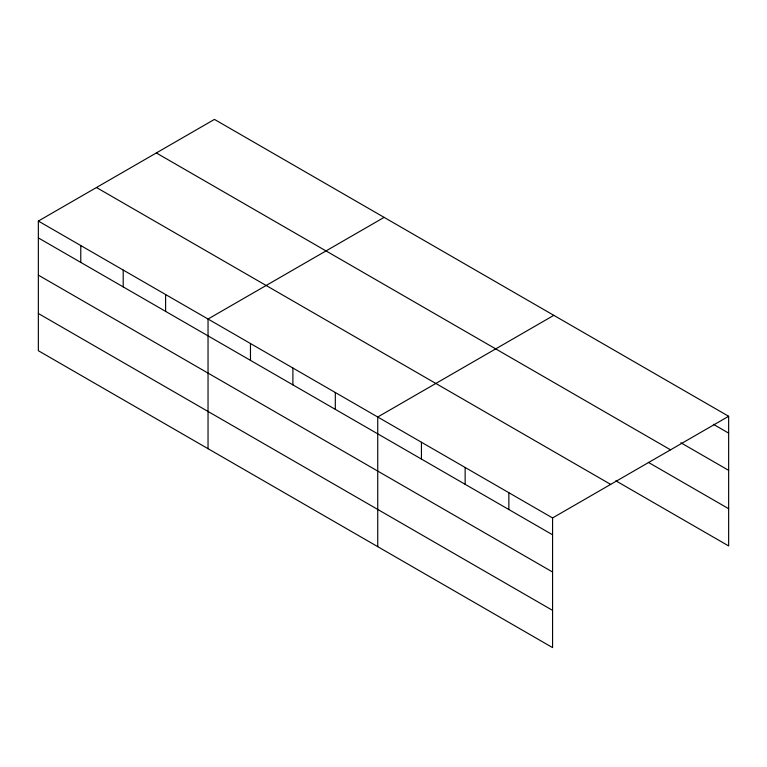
<?xml version="1.0" encoding="UTF-8"?>
<svg xmlns="http://www.w3.org/2000/svg" width="767" height="767" viewBox="0 0 767 767"><rect width="100%" height="100%" fill="white"/><g stroke="black" fill="none" stroke-linecap="round" stroke-linejoin="round"><path stroke-width="1.15" d="M552.566 572.019L552.566 517.946L38.35 221.059L38.35 350.72L552.566 647.597L552.566 572.019L38.35 275.132M615.824 480.794L728.65 545.941L728.65 416.28L214.434 119.403L38.35 221.059M384.123 217.368L208.039 319.034L208.039 448.685M553.812 315.342L377.738 416.999L377.738 546.66M552.566 517.946L728.65 416.28M713.406 424.324L728.65 433.125M680.875 442.77L728.65 470.353M156.324 152.949L670.54 449.826M648.345 462.348L728.65 508.713M96.46 187.512L610.676 484.399M38.35 237.904L552.566 534.781M38.35 313.492L552.566 610.369M508.857 492.711L508.857 509.547M465.147 467.477L465.147 484.313M421.438 442.233L421.438 459.078M335.313 392.512L335.313 409.357M292.889 368.016L292.889 384.861M250.464 343.52L250.464 360.365M165.614 294.538L165.614 311.383M123.199 270.042L123.199 286.887M80.775 245.555L80.775 262.4"/></g></svg>
